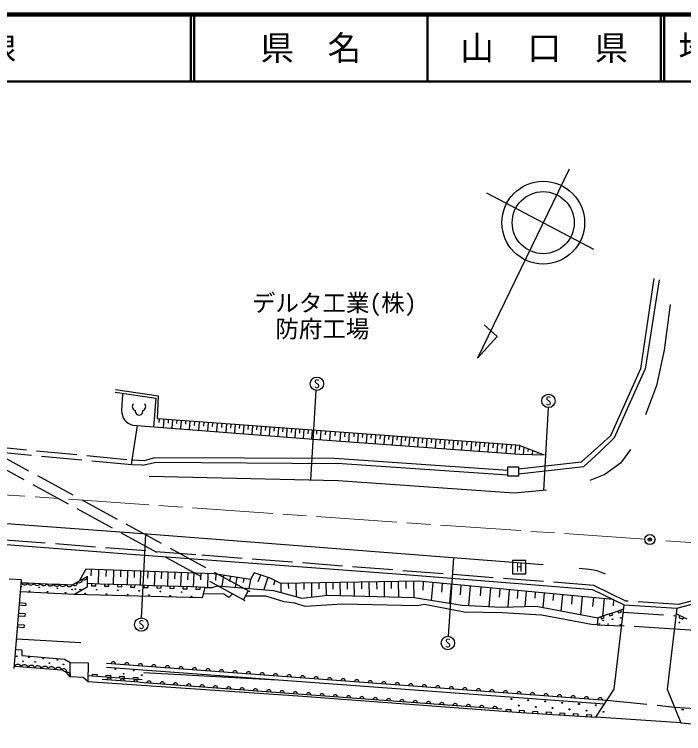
# Model space of a CAD drawing. Units: millimetres, scale not verified. Extents: x 40000 to 680000, y 20000 to 380000.
# Drawn here: x 271496 to 371121, y 272932 to 380000 of the extents above; entities that cross this region are included whole.
import ezdxf
from ezdxf.enums import TextEntityAlignment as Align

# ---------------------------------------------------------------- set-up
doc = ezdxf.new("R2010")
doc.units = ezdxf.units.MM
doc.header["$LTSCALE"] = 1000
doc.header["$PDMODE"] = 32
doc.header["$PDSIZE"] = 500
doc.linetypes.add('CHAIN', pattern=[18.5, 12, -1.5, 3.5, -1.5])
doc.linetypes.add('DASHED', pattern=[7.5, 6, -1.5])
for name, color, linetype, lineweight in [('M-BGD', 7, 'Continuous', 25), ('M-BGD-EXST', 7, 'Continuous', 25), ('M-BMK', 2, 'CHAIN', 13), ('M-BMK-SRVR', 3, 'Continuous', 25), ('M-TTL', 2, 'Continuous', 140), ('M-TTL-LINE', 7, 'Continuous', 50)]:
    doc.layers.add(name, color=color, linetype=linetype, lineweight=lineweight)
for name, color, linetype in [('M-BMK-HTXT', 7, 'Continuous'), ('M-OTRS', 6, 'Continuous'), ('M-TTL-TXT', 7, 'Continuous')]:
    doc.layers.add(name, color=color, linetype=linetype)
doc.styles.add('ＭＳ ゴシック', font='')
doc.styles.get('ＭＳ ゴシック').set_extended_font_data('MS Gothic')

msp = doc.modelspace()

# ---------------------------------------------------------------- linework, layer by layer
at = {"layer": 'M-BGD'}
for p, q in [((354074, 356939), (340432, 328801)), ((341776, 353418), (357705, 345074)), ((366683, 340660), (364681, 327228)), ((367483, 340500), (365376, 327189)), ((369137, 336819), (368245, 329993)), ((343387, 332049), (341442, 333789)), ((340432, 328801), (343387, 332049)), ((368245, 329993), (367093, 324749)), ((364681, 327228), (360234, 317278)), ((360830, 317001), (365376, 327189)), ((367093, 324749), (365452, 320373)), ((286486, 323740), (292579, 322845)), ((286569, 324183), (292961, 323240)), ((287583, 323453), (287439, 321022)), ((292339, 319725), (292579, 322845)), ((292804, 319791), (292961, 323240)), ((292266, 318617), (292339, 319725)), ((344214, 316015), (292804, 319791)), ((293057, 319244), (293096, 319770)), ((293708, 318505), (293797, 319718)), ((294414, 319147), (294453, 319670)), ((294989, 318407), (295078, 319624)), ((295668, 319084), (295704, 319578)), ((296298, 318306), (296388, 319528)), ((296994, 318976), (297031, 319481)), ((297559, 318208), (297649, 319435)), ((298329, 318823), (298370, 319383)), ((298954, 318101), (299044, 319333)), ((299682, 318714), (299723, 319283)), ((300286, 317998), (300377, 319235)), ((301007, 318660), (301046, 319186)), ((301637, 317894), (301728, 319136)), ((302387, 318525), (302428, 319084)), ((289101, 318861), (316683, 316733)), ((303017, 317787), (303109, 319034)), ((303740, 318399), (303783, 318985)), ((304318, 317687), (304410, 318939)), ((305021, 318335), (305062, 318891)), ((305607, 317588), (305699, 318844)), ((306292, 318227), (306334, 318797)), ((306877, 317490), (306969, 318751)), ((307591, 318137), (307633, 318702)), ((308202, 317388), (308295, 318653)), ((308899, 318047), (308940, 318606)), ((309475, 317289), (309568, 318560)), ((310189, 317948), (310230, 318511)), ((310757, 317191), (310850, 318466)), ((311474, 317877), (311513, 318417)), ((312034, 317092), (312128, 318372)), ((312748, 317738), (312791, 318323)), ((313275, 316996), (313369, 318281)), ((313967, 317648), (314010, 318234)), ((314543, 316899), (314637, 318187)), ((315241, 317563), (315283, 318140)), ((315798, 316802), (315893, 318095)), ((316496, 317491), (316537, 318048)), ((317076, 316704), (317171, 318001)), ((317812, 317391), (317853, 317951)), ((318475, 316601), (318570, 317899)), ((319269, 317239), (319313, 317844)), ((319981, 316489), (320077, 317788)), ((320705, 317116), (320751, 317738)), ((321292, 316392), (321387, 317692)), ((322060, 317096), (322100, 317639)), ((322630, 316293), (322725, 317593)), ((323313, 317004), (323353, 317547)), ((323892, 316200), (323988, 317501)), ((324617, 316913), (324657, 317451)), ((325229, 316101), (325325, 317402)), ((325941, 316750), (325986, 317354)), ((326531, 316005), (326627, 317307)), ((327225, 316699), (327266, 317260)), ((327767, 315913), (327863, 317216)), ((328478, 316607), (328519, 317168)), ((329064, 315817), (329160, 317121)), ((329741, 316505), (329783, 317075)), ((330289, 315727), (330385, 317031)), ((330964, 316393), (331007, 316985)), ((331566, 315632), (331662, 316937)), ((360234, 317278), (355943, 313397)), ((358563, 314783), (360830, 317001)), ((316683, 316733), (346723, 314510)), ((332247, 316240), (332295, 316890)), ((332848, 315537), (332944, 316843)), ((333592, 316210), (333635, 316792)), ((334179, 315439), (334275, 316745)), ((334896, 316067), (334942, 316696)), ((335525, 315339), (335621, 316646)), ((336241, 315996), (336285, 316597)), ((336839, 315242), (336935, 316549)), ((337514, 315884), (337560, 316504)), ((338124, 315147), (338220, 316455)), ((338849, 315853), (338889, 316406)), ((339480, 315046), (339576, 316355)), ((340173, 315741), (340215, 316308)), ((340741, 314953), (340837, 316263)), ((341477, 315639), (341519, 316213)), ((342033, 314857), (342129, 316168)), ((342771, 315486), (342817, 316117)), ((343376, 314758), (343472, 316069)), ((344105, 315395), (344151, 316019)), ((346727, 315840), (344214, 316015)), ((344684, 314661), (344780, 315973)), ((345430, 315303), (345475, 315922)), ((346027, 314562), (346124, 315874)), ((346703, 315201), (346749, 315828)), ((346727, 315840), (350366, 314435)), ((347303, 314498), (347383, 315587)), ((347997, 314946), (348026, 315338)), ((348629, 314471), (348674, 315088)), ((349393, 314651), (349404, 314806)), ((356286, 312672), (358563, 314783)), ((363193, 315225), (361723, 313196)), ((292366, 314003), (290791, 313545)), ((319131, 313869), (292366, 314003)), ((344963, 312076), (319131, 313869)), ((346723, 314510), (350366, 314435)), ((288955, 313658), (288887, 312942)), ((288955, 313658), (288954, 313651)), ((290560, 312878), (288994, 312932)), ((290791, 313545), (289115, 313642)), ((290560, 312878), (292607, 313354)), ((292607, 313354), (319532, 313160)), ((344963, 311428), (319532, 313160)), ((346557, 312336), (355943, 313397)), ((346557, 311609), (356286, 312672)), ((361723, 313196), (359400, 311517)), ((344963, 312623), (346557, 312623)), ((344963, 311235), (344963, 312623)), ((346557, 312623), (346557, 311235)), ((319677, 310565), (291562, 311212)), ((345898, 308704), (319677, 310565)), ((346557, 311235), (344963, 311235)), ((359400, 311517), (357176, 310607)), ((350693, 309190), (345898, 308704)), ((291275, 302600), (217140, 308132)), ((350199, 298069), (291275, 302600)), ((261238, 301782), (290829, 299505)), ((290829, 299505), (315750, 297676)), ((315750, 297676), (329684, 296595)), ((282142, 297435), (281129, 295643)), ((301230, 296721), (282142, 297435)), ((282950, 296407), (282988, 297403)), ((284010, 295210), (284090, 297362)), ((285182, 296340), (285219, 297320)), ((286235, 295138), (286315, 297279)), ((287322, 296265), (287358, 297240)), ((288323, 295070), (288402, 297201)), ((289361, 296165), (289398, 297164)), ((290265, 295007), (290344, 297128)), ((291358, 296085), (291396, 297089)), ((292361, 294939), (292440, 297050)), ((293404, 295972), (293442, 297012)), ((294317, 294876), (294395, 296977)), ((295378, 295951), (295415, 296939)), ((296293, 294812), (296371, 296903)), ((297317, 295831), (297356, 296866)), ((298183, 294751), (298261, 296832)), ((299273, 295807), (299309, 296793)), ((300272, 294690), (300349, 296754)), ((306663, 295875), (301230, 296721)), ((301462, 295743), (301545, 296672)), ((307198, 296887), (306663, 295875)), ((309584, 296049), (307198, 296887)), ((329684, 296595), (347773, 295178)), ((357089, 297360), (355558, 297515)), ((358257, 297165), (357089, 297360)), ((359477, 296685), (358257, 297165)), ((272540, 295832), (270700, 295923)), ((271481, 282612), (272540, 295832)), ((280890, 295506), (281620, 295926)), ((281620, 295926), (282350, 296345)), ((282350, 296345), (282320, 294741)), ((302419, 294890), (302669, 296497)), ((303588, 295600), (303703, 296336)), ((304425, 294721), (304653, 296188)), ((305604, 295442), (305695, 296026)), ((306470, 294548), (306677, 295873)), ((307801, 295552), (308165, 296548)), ((309231, 296173), (308645, 294365)), ((311160, 295282), (309584, 296049)), ((310266, 295717), (310057, 295034)), ((331641, 295604), (311160, 295282)), ((326606, 293315), (326571, 295524)), ((327656, 294527), (327640, 295541)), ((328722, 293258), (328686, 295557)), ((329827, 294527), (329811, 295575)), ((331015, 293195), (330978, 295593)), ((360638, 292906), (331641, 295604)), ((332328, 294299), (332416, 295532)), ((272506, 295402), (273463, 295363)), ((273463, 295363), (274420, 295323)), ((274420, 295323), (275376, 295284)), ((275376, 295284), (276333, 295244)), ((276333, 295244), (277290, 295204)), ((277290, 295204), (278247, 295165)), ((278247, 295165), (279203, 295125)), ((279203, 295125), (280160, 295086)), ((280160, 295086), (280890, 295506)), ((282320, 294741), (280445, 293646)), ((284274, 295201), (282330, 295264)), ((282978, 295243), (282968, 294943)), ((282968, 294943), (283616, 294922)), ((283616, 294922), (283626, 295222)), ((286219, 295138), (284274, 295201)), ((284922, 295180), (284913, 294880)), ((284913, 294880), (285561, 294859)), ((285561, 294859), (285571, 295159)), ((288163, 295075), (286219, 295138)), ((286867, 295117), (286857, 294818)), ((286857, 294818), (287505, 294797)), ((287505, 294797), (287515, 295096)), ((290108, 295012), (288163, 295075)), ((288811, 295054), (288802, 294755)), ((288802, 294755), (289450, 294734)), ((289450, 294734), (289460, 295033)), ((292052, 294949), (290108, 295012)), ((290756, 294991), (290746, 294692)), ((290746, 294692), (291395, 294671)), ((291395, 294671), (291404, 294970)), ((293997, 294887), (292052, 294949)), ((292701, 294928), (292691, 294629)), ((292691, 294629), (293339, 294608)), ((293339, 294608), (293349, 294908)), ((295942, 294824), (293997, 294887)), ((294645, 294866), (294636, 294566)), ((294636, 294566), (295284, 294545)), ((295284, 294545), (295293, 294845)), ((297886, 294761), (295942, 294824)), ((296590, 294803), (296580, 294503)), ((296580, 294503), (297228, 294482)), ((297228, 294482), (297238, 294782)), ((299831, 294698), (297886, 294761)), ((298534, 294740), (298525, 294440)), ((298525, 294440), (299173, 294419)), ((299173, 294419), (299183, 294719)), ((299831, 294698), (299434, 293121)), ((299831, 294698), (300941, 294679)), ((300941, 294679), (301751, 294947)), ((301751, 294947), (310049, 294246)), ((311160, 295282), (311173, 293940)), ((312330, 294545), (312319, 295301)), ((313495, 293308), (313463, 295319)), ((314628, 294364), (314613, 295337)), ((315789, 293271), (315757, 295355)), ((316872, 294473), (316858, 295372)), ((317945, 293521), (317916, 295388)), ((318953, 294455), (318938, 295404)), ((320038, 293494), (320008, 295421)), ((321088, 294455), (321073, 295438)), ((322117, 293437), (322086, 295454)), ((323223, 294491), (323208, 295471)), ((324360, 293376), (324327, 295489)), ((325485, 294437), (325468, 295507)), ((333596, 292789), (333839, 295399)), ((335123, 293989), (335243, 295269)), ((336302, 292363), (336561, 295146)), ((337891, 293583), (338024, 295010)), ((339149, 292019), (339415, 294881)), ((340862, 293453), (340981, 294735)), ((342158, 291865), (342413, 294602)), ((343717, 293250), (343830, 294470)), ((347773, 295178), (357556, 294409)), ((280445, 293646), (272396, 294025)), ((299434, 293121), (280445, 293646)), ((302674, 293671), (299592, 293746)), ((303431, 293197), (302674, 293671)), ((303961, 293739), (303431, 293197)), ((305602, 292841), (306322, 294158)), ((308944, 293400), (305910, 293405)), ((311651, 292545), (308944, 293400)), ((310049, 294246), (314277, 293095)), ((314277, 293095), (318155, 293545)), ((318155, 293545), (331015, 293195)), ((344980, 291792), (345217, 294341)), ((346383, 293047), (346493, 294222)), ((347528, 291854), (347738, 294106)), ((349007, 293086), (349090, 293981)), ((350235, 291694), (350436, 293855)), ((351722, 292744), (351813, 293727)), ((352917, 291185), (353142, 293604)), ((354461, 292181), (354580, 293470)), ((357556, 294409), (362273, 292110)), ((273203, 292316), (272265, 292392)), ((273203, 292316), (273174, 291955)), ((313237, 292349), (311651, 292545)), ((314804, 291868), (313237, 292349)), ((331015, 293195), (338171, 292069)), ((355818, 290635), (356069, 293331)), ((357615, 291863), (357737, 293176)), ((359095, 290410), (359339, 293027)), ((360672, 291949), (360756, 292849)), ((370100, 291583), (375306, 293027)), ((273174, 291955), (272236, 292031)), ((320361, 292189), (314804, 291868)), ((331476, 291940), (320361, 292189)), ((332545, 292153), (331476, 291940)), ((338458, 291013), (332545, 292153)), ((338171, 292069), (344025, 291769)), ((344025, 291769), (349179, 291894)), ((349179, 291894), (358349, 290155)), ((360771, 279528), (362273, 292110)), ((362196, 291468), (360914, 291031)), ((361866, 291038), (361769, 291322)), ((362273, 292110), (370100, 291583)), ((370100, 291583), (368681, 279529)), ((273045, 290344), (272106, 290419)), ((273078, 290755), (272139, 290831)), ((273078, 290755), (273045, 290344)), ((344122, 290906), (338458, 291013)), ((349946, 290568), (344122, 290906)), ((357392, 289179), (349946, 290568)), ((358349, 290155), (358255, 289123)), ((359631, 290593), (358349, 290155)), ((358776, 290301), (358873, 290017)), ((358873, 290017), (359301, 290163)), ((359301, 290163), (359204, 290447)), ((360914, 291031), (359631, 290593)), ((360059, 290739), (360156, 290455)), ((360156, 290455), (360583, 290601)), ((360583, 290601), (360486, 290885)), ((361341, 291176), (361438, 290892)), ((361438, 290892), (361866, 291038)), ((371666, 289959), (370003, 290758)), ((370557, 290492), (370427, 290222)), ((370427, 290222), (370982, 289955)), ((370982, 289955), (371111, 290226)), ((272942, 289062), (272004, 289137)), ((358255, 289123), (357392, 289179)), ((358255, 289123), (361898, 288973)), ((272911, 288681), (271973, 288757)), ((272942, 289062), (272911, 288681)), ((379642, 287788), (369738, 288503)), ((271836, 287041), (281369, 286473)), ((272609, 285343), (271703, 285385)), ((272609, 285343), (272627, 284580)), ((272627, 284580), (278953, 284023)), ((278953, 284023), (279788, 283536)), ((271510, 282983), (278559, 282448)), ((279788, 283536), (282460, 283463)), ((279794, 281376), (279788, 283536)), ((282460, 283463), (282412, 280699)), ((285185, 282825), (359348, 277365)), ((285221, 283412), (359697, 277895)), ((278559, 282448), (279251, 282041)), ((279794, 281376), (279251, 282041)), ((283103, 281489), (283124, 281788)), ((283124, 281788), (283800, 281740)), ((283800, 281740), (283779, 281441)), ((285131, 281345), (285152, 281644)), ((285152, 281644), (285829, 281596)), ((285829, 281596), (285807, 281297)), ((290783, 282035), (310545, 280958)), ((281724, 281276), (279794, 281376)), ((282412, 280699), (281724, 281276)), ((282412, 280699), (313763, 278537)), ((284455, 281393), (282426, 281537)), ((286483, 281249), (284455, 281393)), ((290123, 280602), (284588, 280990)), ((288512, 281104), (286483, 281249)), ((287160, 281201), (287181, 281500)), ((287181, 281500), (287857, 281452)), ((287857, 281452), (287836, 281152)), ((290540, 280960), (288512, 281104)), ((289188, 281056), (289209, 281356)), ((289209, 281356), (289886, 281307)), ((289886, 281307), (289864, 281008)), ((290123, 280602), (344042, 276597)), ((358049, 275390), (360771, 279528)), ((368681, 279529), (370721, 274532)), ((313763, 278537), (346932, 276068)), ((344690, 276242), (344709, 276541)), ((344709, 276541), (345377, 276498)), ((345377, 276498), (345358, 276199)), ((346694, 276114), (346713, 276413)), ((346713, 276413), (347381, 276371)), ((347381, 276371), (347362, 276071)), ((348698, 275986), (348717, 276286)), ((348717, 276286), (349385, 276243)), ((349385, 276243), (349366, 275944)), ((369757, 276893), (389678, 275619)), ((346932, 276068), (358049, 275390)), ((350702, 275859), (350721, 276158)), ((350721, 276158), (351389, 276115)), ((351389, 276115), (351370, 275816)), ((352705, 275731), (352725, 276030)), ((352725, 276030), (353392, 275988)), ((353392, 275988), (353373, 275688)), ((354709, 275603), (354728, 275903)), ((354728, 275903), (355396, 275860)), ((355396, 275860), (355377, 275561)), ((356713, 275476), (356732, 275775)), ((356732, 275775), (357400, 275732)), ((357400, 275732), (357381, 275433)), ((370721, 274532), (358049, 275390)), ((370721, 274532), (389202, 272932))]:
    msp.add_line(p, q, dxfattribs=at)
at = {"layer": 'M-BGD', "linetype": 'DASHED'}
for p, q in [((306575, 294019), (250006, 324944)), ((305856, 292703), (249287, 323628)), ((289767, 318809), (288955, 313658)), ((288994, 312932), (267270, 314978)), ((267340, 315788), (289115, 313642)), ((298530, 299550), (247617, 303494)), ((357745, 294995), (298530, 299550)), ((362502, 292664), (357745, 294995)), ((375200, 293504), (370356, 292132)), ((370356, 292132), (362502, 292664)), ((362140, 290995), (369970, 290475)), ((369738, 288503), (361898, 288973)), ((359697, 277895), (369757, 276893))]:
    msp.add_line(p, q, dxfattribs=at)
at = {"layer": 'M-BGD'}
for centre, radius in [((350222, 348994), 6162), ((350222, 348994), 4622), ((272523, 294820), 49), ((275206, 294694), 49), ((277889, 294567), 49), ((280573, 294443), 49), ((273747, 294162), 50), ((276430, 294035), 50), ((279113, 293909), 50), ((280104, 294373), 49), ((281282, 294366), 50), ((282033, 293802), 50), ((283738, 294355), 49), ((285198, 293715), 50), ((286902, 294268), 49), ((288363, 293627), 50), ((290067, 294180), 49), ((291528, 293540), 50), ((293232, 294093), 49), ((294693, 293452), 50), ((296397, 294005), 49), ((297857, 293365), 50), ((361772, 290178), 50), ((358566, 289260), 50), ((359145, 289760), 50), ((359874, 289238), 50), ((360528, 289953), 50), ((361711, 289131), 50), ((370494, 289481), 50), ((271864, 284444), 50), ((272769, 283703), 50), ((273664, 284288), 50), ((275773, 284102), 50), ((277881, 283917), 50), ((274595, 283604), 49), ((276704, 283418), 49), ((278812, 283232), 49), ((286530, 282525), 50), ((287755, 281833), 49), ((289249, 282325), 50), ((290475, 281633), 49), ((345480, 278085), 75), ((347997, 277899), 75), ((350515, 277714), 75), ((353032, 277529), 75), ((355550, 277343), 75), ((346588, 277101), 73.5), ((349106, 276915), 73.5), ((351623, 276730), 73.5), ((354141, 276545), 73.5), ((356658, 276359), 73.5), ((358067, 277158), 75), ((359176, 276174), 73.5), ((370983, 276514), 75)]:
    msp.add_circle(centre, radius, dxfattribs=at)
for centre, radius, start, end in [((289703, 321043), 2264, 180.52785, 254.58261), ((281182, 295842), 445, 228.97067, 10.85601), ((281912, 296262), 445, 228.97, 10.85736), ((272994, 295614), 532, 203.49132, 331.77091), ((273951, 295575), 532, 203.49104, 331.77239), ((274908, 295535), 532, 203.49051, 331.77287), ((275864, 295496), 532, 203.4914, 331.77084), ((276821, 295456), 532, 203.49111, 331.77232), ((277778, 295417), 532, 203.4914, 331.77084), ((278735, 295377), 532, 203.49111, 331.77232), ((279691, 295337), 532, 203.49111, 331.77232), ((280453, 295422), 445, 228.96844, 10.85892), ((271993, 282671), 575, 24.22513, 147.0893), ((273000, 282595), 575, 24.22376, 147.08953), ((274007, 282518), 575, 24.22513, 147.0893), ((275014, 282442), 575, 24.22376, 147.08953), ((276021, 282365), 575, 24.22513, 147.0893), ((277028, 282289), 575, 24.22376, 147.08953), ((278035, 282212), 575, 24.22345, 147.09097), ((286225, 283299), 339, 2.30989, 169.21732), ((288238, 283149), 339, 2.30975, 169.21746), ((290251, 283000), 339, 2.30975, 169.21746), ((292264, 282851), 339, 2.30816, 169.21735), ((294276, 282702), 339, 2.30975, 169.21746), ((296289, 282553), 339, 2.30975, 169.21746), ((298302, 282404), 339, 2.30891, 169.21817), ((278845, 282142), 419, 345.98793, 133.04235), ((279401, 281610), 456, 329.2991, 109.19736), ((300315, 282255), 339, 2.30975, 169.21746), ((302328, 282106), 339, 2.30975, 169.21746), ((304341, 281957), 339, 2.30891, 169.21817), ((306353, 281807), 339, 2.30991, 169.2156), ((308366, 281658), 339, 2.30975, 169.21746), ((310379, 281509), 339, 2.30891, 169.21817), ((312392, 281360), 339, 2.30975, 169.21746), ((285576, 280884), 333, 1.43466, 170.11543), ((287558, 280737), 333, 1.43375, 170.11646), ((289540, 280591), 333, 1.4339, 170.11459), ((291522, 280445), 333, 1.43565, 170.11456), ((293504, 280298), 333, 1.43291, 170.11545), ((314405, 281211), 339, 2.30975, 169.21746), ((316418, 281062), 339, 2.30891, 169.21817), ((318430, 280913), 339, 2.30975, 169.21746), ((320443, 280764), 339, 2.30991, 169.2156), ((322456, 280615), 339, 2.30891, 169.21817), ((324469, 280466), 339, 2.30802, 169.21749), ((326482, 280316), 339, 2.30975, 169.21746), ((295485, 280152), 333, 1.43466, 170.11543), ((297467, 280005), 333, 1.43375, 170.11646), ((299449, 279859), 333, 1.43565, 170.11456), ((301431, 279712), 333, 1.43375, 170.11646), ((303412, 279566), 333, 1.43466, 170.11543), ((305394, 279420), 333, 1.43276, 170.11732), ((307376, 279273), 333, 1.4339, 170.11459), ((309358, 279127), 333, 1.43565, 170.11456), ((328495, 280167), 339, 2.30891, 169.21817), ((330508, 280018), 339, 2.30975, 169.21746), ((332520, 279869), 339, 2.30975, 169.21746), ((334533, 279720), 339, 2.30891, 169.21817), ((336546, 279571), 339, 2.30989, 169.21732), ((338559, 279422), 339, 2.30802, 169.21749), ((340572, 279273), 339, 2.30891, 169.21817), ((342585, 279124), 339, 2.30989, 169.21732), ((311340, 278980), 333, 1.43375, 170.11646), ((313321, 278834), 333, 1.43466, 170.11543), ((315303, 278688), 333, 1.43276, 170.11732), ((317285, 278541), 333, 1.43565, 170.11456), ((319267, 278395), 333, 1.43375, 170.11646), ((321249, 278248), 333, 1.4339, 170.11459), ((323230, 278102), 333, 1.43466, 170.11543), ((344597, 278974), 339, 2.30975, 169.21746), ((346610, 278825), 339, 2.30891, 169.21817), ((348623, 278676), 339, 2.30989, 169.21732), ((350636, 278527), 339, 2.30975, 169.21746), ((352649, 278378), 339, 2.30802, 169.21749), ((354662, 278229), 339, 2.30989, 169.21732), ((356674, 278080), 339, 2.30975, 169.21746), ((325212, 277956), 333, 1.43276, 170.11732), ((327194, 277809), 333, 1.43565, 170.11456), ((329176, 277663), 333, 1.43375, 170.11646), ((331158, 277516), 333, 1.43565, 170.11456), ((333139, 277370), 333, 1.43276, 170.11732), ((335121, 277224), 333, 1.43291, 170.11545), ((337103, 277077), 333, 1.43565, 170.11456), ((358687, 277931), 339, 2.30975, 169.21746), ((339085, 276931), 333, 1.4339, 170.11459), ((341066, 276784), 333, 1.43565, 170.11456), ((343048, 276638), 333, 1.43276, 170.11732)]:
    msp.add_arc(centre, radius, start, end, dxfattribs=at)
at = {"layer": 'M-BGD-EXST'}
for p, q in [((315651, 310658), (316401, 324016)), ((350945, 321468), (350248, 309145)), ((290998, 302620), (290359, 290183)), ((336109, 287427), (336923, 299090))]:
    msp.add_line(p, q, dxfattribs=at)
msp.add_lwpolyline([(345654, 296720), (347654, 296720), (347654, 298720), (345654, 298720)], close=True, dxfattribs=at)
for centre in [(316524, 325016), (350999, 322462), (290396, 289168), (336028, 286416)]:
    msp.add_circle(centre, 1000, dxfattribs=at)
for centre, radius, start, end in [((289624, 321610), 576, 130.60099, 257.4715), ((290474, 321610), 576, 282.5285, 49.39901), ((290049, 320913), 566, 166.31445, 13.68555)]:
    msp.add_arc(centre, radius, start, end, dxfattribs=at)
at = {"layer": 'M-BMK'}
msp.add_line((365347, 301868), (267050, 308687), dxfattribs=at)
msp.add_lwpolyline([(456982, 292805), (438488, 295872), (417351, 298293), (366843, 301764)], dxfattribs=at)
at = {"layer": 'M-BMK-SRVR'}
msp.add_circle((366095, 301816), 750, dxfattribs=at)
at = {"layer": 'M-OTRS'}
msp.add_point((366095, 301816), dxfattribs=at)
at = {"layer": 'M-TTL'}
msp.add_line((680000, 380000), (40000, 380000), dxfattribs=at)
at = {"layer": 'M-TTL-LINE'}
for p, q in [((297750, 380000), (297750, 370000)), ((298250, 380000), (298250, 370000)), ((333000, 380000), (333000, 370000)), ((367750, 380000), (367750, 370000)), ((368250, 380000), (368250, 370000)), ((40000, 370000), (680000, 370000))]:
    msp.add_line(p, q, dxfattribs=at)

# ---------------------------------------------------------------- texts
at = {"layer": 'M-BGD-EXST', "style": 'ＭＳ ゴシック'}
for s, p in [('S', (316524, 325016)), ('S', (350999, 322462)), ('H', (346654, 297720)), ('S', (290396, 289168)), ('S', (336028, 286416))]:
    msp.add_text(s, height=1320, dxfattribs=at).set_placement(p, align=Align.MIDDLE_CENTER)
at = {"layer": 'M-BMK-HTXT', "style": 'ＭＳ ゴシック'}
for s, p in [('デルタ工業(株)', (319103, 337043)), ('防府工場', (317343, 333177))]:
    msp.add_text(s, height=2566, dxfattribs=at).set_placement(p, align=Align.MIDDLE_CENTER)
at = {"layer": 'M-TTL-TXT', "style": 'ＭＳ ゴシック'}
for s, p in [('主要地方道\u3000防府環状線', (216734, 375000)), ('地 名', (370380, 375000))]:
    msp.add_text(s, height=3666, dxfattribs=at).set_placement(p, align=Align.MIDDLE_LEFT)
for s, p in [('県\u3000名', (315625, 375000)), ('山\u3000口\u3000県', (350375, 375000))]:
    msp.add_text(s, height=3666, dxfattribs=at).set_placement(p, align=Align.MIDDLE_CENTER)

doc.saveas('drawing.dxf')
